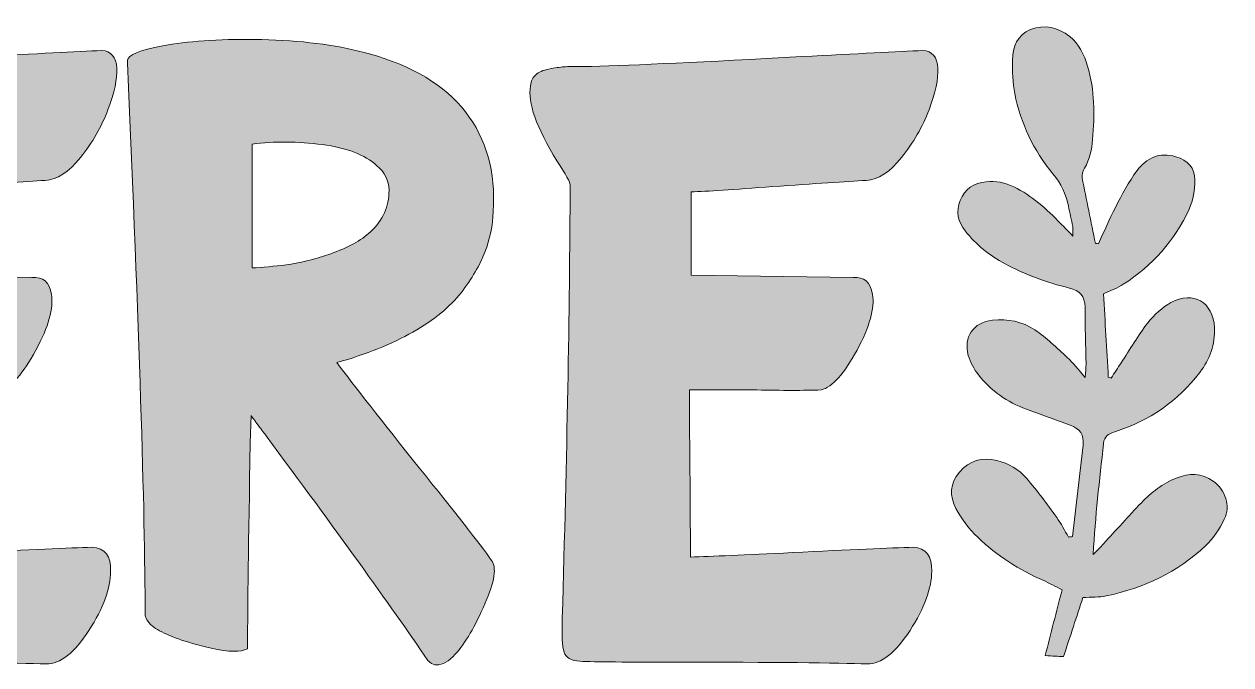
# Model space of a CAD drawing. Header units: inches. Extents: x 60 to 1018, y -945 to -136.
# Drawn here: x 592.2 to 966.8, y -734.1 to -535.3 of the extents above; entities that cross this region are included whole.
import ezdxf

# ---------------------------------------------------------------- set-up
doc = ezdxf.new("R2010")
doc.units = ezdxf.units.IN
doc.header["$MEASUREMENT"] = 0
doc.layers.add('Layer 1', color=7, linetype='Continuous')

# ---------------------------------------------------------------- blocks, each defined once
blk = doc.blocks.new('block 4')
at = {"layer": 'Layer 1', "true_color": 0xffffff}
h = blk.add_hatch(color=7, dxfattribs=at)
h.dxf.hatch_style = 2
edge = h.paths.add_edge_path()
edge.add_spline(control_points=[(737.3, -701.73), (738.94, -703.74), (738.26, -708.22), (735.24, -715.17), (732.22, -722.12), (729.16, -727.34), (726.05, -730.81), (724.03, -733), (722.11, -734.1), (720.29, -734.1), (719.55, -734.1), (718.82, -733.83), (718.09, -733.28), (718.09, -733.28), (717.54, -732.73), (717.54, -732.73), (705.65, -715.35), (688.91, -692.12), (667.33, -663.04), (666.79, -662.31), (665.96, -661.22), (664.87, -659.75), (663.77, -658.29), (663.04, -657.28), (662.67, -656.73), (662.67, -656.73), (662.4, -665.24), (662.4, -665.24), (661.85, -696.15), (661.57, -716.82), (661.57, -727.24), (661.57, -727.24), (661.57, -729.16), (661.57, -729.16), (661.57, -729.16), (659.65, -729.71), (659.65, -729.71), (656.91, -730.26), (652.25, -729.62), (645.66, -727.79), (639.08, -725.96), (634.5, -724.04), (631.94, -722.03), (630.48, -720.75), (629.75, -719.47), (629.75, -718.19), (629.75, -686.73), (627.92, -629.75), (624.26, -547.26), (624.26, -547.26), (624.26, -546.44), (624.26, -546.44), (624.26, -546.44), (624.54, -545.89), (624.54, -545.89), (625.45, -544.25), (629.98, -542.78), (638.12, -541.5), (646.25, -540.22), (656.27, -539.77), (668.16, -540.13), (680.05, -540.5), (690.47, -541.96), (699.43, -544.52), (712.78, -548.18), (722.71, -554.17), (729.2, -562.49), (735.69, -570.81), (738.57, -581.1), (737.84, -593.35), (737.66, -597.74), (736.79, -601.95), (735.24, -605.98), (733.68, -610), (731.21, -614.21), (727.83, -618.6), (724.44, -622.99), (719.46, -627.06), (712.88, -630.8), (706.29, -634.56), (698.43, -637.71), (689.28, -640.27), (694.77, -647.59), (703.28, -658.47), (714.8, -672.92), (725.95, -686.64), (733.46, -696.24), (737.3, -701.73)], knot_values=[0, 0, 0, 0, 1, 1, 1, 2, 2, 2, 3, 3, 3, 4, 4, 4, 5, 5, 5, 6, 6, 6, 7, 7, 7, 8, 8, 8, 9, 9, 9, 10, 10, 10, 11, 11, 11, 12, 12, 12, 13, 13, 13, 14, 14, 14, 15, 15, 15, 16, 16, 16, 17, 17, 17, 18, 18, 18, 19, 19, 19, 20, 20, 20, 21, 21, 21, 22, 22, 22, 23, 23, 23, 24, 24, 24, 25, 25, 25, 26, 26, 26, 27, 27, 27, 28, 28, 28, 29, 29, 29, 29], degree=3, periodic=1)
edge = h.paths.add_edge_path()
edge.add_spline(control_points=[(705.47, -586.77), (705.47, -583.85), (704.19, -581.28), (701.63, -579.09), (697.97, -575.8), (692.34, -573.65), (684.76, -572.64), (677.17, -571.64), (669.89, -571.59), (662.95, -572.5), (662.95, -572.5), (662.95, -610.91), (662.95, -610.91), (666.24, -610.73), (669.8, -610.41), (673.65, -609.95), (677.49, -609.5), (682.06, -608.35), (687.36, -606.52), (692.67, -604.7), (696.78, -602.41), (699.71, -599.67), (703.55, -596.19), (705.47, -591.89), (705.47, -586.77)], knot_values=[0, 0, 0, 0, 1, 1, 1, 2, 2, 2, 3, 3, 3, 4, 4, 4, 5, 5, 5, 6, 6, 6, 7, 7, 7, 8, 8, 8, 8], degree=3, periodic=1)
h = blk.add_hatch(color=7, dxfattribs=at)
h.dxf.hatch_style = 2
edge = h.paths.add_edge_path()
edge.add_spline(control_points=[(613.29, -697.61), (617.31, -697.8), (619.23, -700.26), (619.05, -705.02), (619.05, -710.33), (616.81, -716.45), (612.33, -723.4), (607.84, -730.35), (603.41, -733.83), (599.02, -733.83), (589.87, -733.46), (570.12, -733.28), (539.76, -733.28), (524.57, -733.28), (514.61, -733.19), (509.85, -733), (507.11, -732.82), (505.46, -731.86), (504.92, -730.12), (504.37, -728.39), (504.18, -724.87), (504.37, -719.56), (505.83, -669.45), (506.65, -624.63), (506.84, -585.12), (506.84, -584.4), (505.46, -581.93), (502.72, -577.72), (496.32, -567.29), (493.57, -559.52), (494.49, -554.4), (494.67, -552.93), (495.22, -551.79), (496.14, -550.97), (497.05, -550.14), (498.42, -549.55), (500.25, -549.18), (502.08, -548.82), (503.63, -548.59), (504.92, -548.5), (506.19, -548.41), (508.11, -548.36), (510.68, -548.36), (510.68, -548.36), (513.42, -548.36), (513.42, -548.36), (526.77, -548), (548.54, -546.99), (578.72, -545.34), (596.09, -544.43), (608.62, -543.79), (616.3, -543.42), (619.23, -543.61), (620.78, -545.44), (620.97, -548.91), (621.15, -552.2), (620.24, -556.5), (618.22, -561.8), (616.21, -567.11), (613.38, -572.05), (609.72, -576.62), (606.06, -581.19), (602.4, -583.57), (598.74, -583.75), (592.53, -584.12), (582.83, -584.76), (569.66, -585.67), (557.59, -586.59), (549.18, -587.14), (544.42, -587.32), (544.42, -587.32), (544.42, -613.11), (544.42, -613.11), (544.42, -613.11), (594.63, -613.93), (594.63, -613.93), (598.1, -613.57), (600.12, -615.3), (600.67, -619.14), (601.4, -623.35), (599.8, -629.12), (595.86, -636.43), (591.93, -643.75), (588.23, -647.86), (584.75, -648.78), (579.27, -648.96), (572.59, -648.96), (564.73, -648.78), (555.58, -648.78), (548.63, -648.78), (543.87, -648.78), (543.87, -657.38), (543.92, -666.02), (544.01, -674.7), (544.1, -683.39), (544.15, -692.03), (544.15, -700.63), (550.55, -700.45), (561.06, -699.99), (575.7, -699.26), (593.81, -698.34), (606.33, -697.8), (613.29, -697.61)], knot_values=[0, 0, 0, 0, 1, 1, 1, 2, 2, 2, 3, 3, 3, 4, 4, 4, 5, 5, 5, 6, 6, 6, 7, 7, 7, 8, 8, 8, 9, 9, 9, 10, 10, 10, 11, 11, 11, 12, 12, 12, 13, 13, 13, 14, 14, 14, 15, 15, 15, 16, 16, 16, 17, 17, 17, 18, 18, 18, 19, 19, 19, 20, 20, 20, 21, 21, 21, 22, 22, 22, 23, 23, 23, 24, 24, 24, 25, 25, 25, 26, 26, 26, 27, 27, 27, 28, 28, 28, 29, 29, 29, 30, 30, 30, 31, 31, 31, 32, 32, 32, 33, 33, 33, 34, 34, 34, 34], degree=3, periodic=1)
h = blk.add_hatch(color=7, dxfattribs=at)
h.dxf.hatch_style = 2
edge = h.paths.add_edge_path()
edge.add_spline(control_points=[(868.16, -697.61), (872.18, -697.8), (874.1, -700.26), (873.92, -705.02), (873.92, -710.33), (871.68, -716.45), (867.2, -723.4), (862.72, -730.35), (858.28, -733.83), (853.89, -733.83), (844.75, -733.46), (824.99, -733.28), (794.63, -733.28), (779.45, -733.28), (769.48, -733.19), (764.73, -733), (761.99, -732.82), (760.34, -731.86), (759.79, -730.12), (759.24, -728.39), (759.06, -724.87), (759.24, -719.56), (760.7, -669.45), (761.53, -624.63), (761.71, -585.12), (761.71, -584.4), (760.34, -581.93), (757.59, -577.72), (751.19, -567.29), (748.45, -559.52), (749.36, -554.4), (749.54, -552.93), (750.09, -551.79), (751.01, -550.97), (751.92, -550.14), (753.29, -549.55), (755.12, -549.18), (756.95, -548.82), (758.51, -548.59), (759.79, -548.5), (761.07, -548.41), (762.99, -548.36), (765.55, -548.36), (765.55, -548.36), (768.29, -548.36), (768.29, -548.36), (781.64, -548), (803.41, -546.99), (833.59, -545.34), (850.97, -544.43), (863.5, -543.79), (871.18, -543.42), (874.1, -543.61), (875.66, -545.44), (875.84, -548.91), (876.02, -552.2), (875.11, -556.5), (873.1, -561.8), (871.08, -567.11), (868.25, -572.05), (864.59, -576.62), (860.93, -581.19), (857.28, -583.57), (853.62, -583.75), (847.4, -584.12), (837.71, -584.76), (824.54, -585.67), (812.47, -586.59), (804.05, -587.14), (799.3, -587.32), (799.3, -587.32), (799.3, -613.11), (799.3, -613.11), (799.3, -613.11), (849.5, -613.93), (849.5, -613.93), (852.98, -613.57), (854.99, -615.3), (855.54, -619.14), (856.27, -623.35), (854.67, -629.12), (850.74, -636.43), (846.8, -643.75), (843.1, -647.86), (839.63, -648.78), (834.14, -648.96), (827.46, -648.96), (819.6, -648.78), (810.45, -648.78), (803.5, -648.78), (798.75, -648.78), (798.75, -657.38), (798.79, -666.02), (798.89, -674.7), (798.97, -683.39), (799.02, -692.03), (799.02, -700.63), (805.42, -700.45), (815.94, -699.99), (830.57, -699.26), (848.68, -698.34), (861.21, -697.8), (868.16, -697.61)], knot_values=[0, 0, 0, 0, 1, 1, 1, 2, 2, 2, 3, 3, 3, 4, 4, 4, 5, 5, 5, 6, 6, 6, 7, 7, 7, 8, 8, 8, 9, 9, 9, 10, 10, 10, 11, 11, 11, 12, 12, 12, 13, 13, 13, 14, 14, 14, 15, 15, 15, 16, 16, 16, 17, 17, 17, 18, 18, 18, 19, 19, 19, 20, 20, 20, 21, 21, 21, 22, 22, 22, 23, 23, 23, 24, 24, 24, 25, 25, 25, 26, 26, 26, 27, 27, 27, 28, 28, 28, 29, 29, 29, 30, 30, 30, 31, 31, 31, 32, 32, 32, 33, 33, 33, 34, 34, 34, 34], degree=3, periodic=1)
at = {"layer": 'Layer 1', "lineweight": 0}
for points, knots in [([(737.3, -701.73), (738.94, -703.74), (738.26, -708.22), (735.24, -715.17), (732.22, -722.12), (729.16, -727.34), (726.05, -730.81), (724.03, -733), (722.11, -734.1), (720.29, -734.1), (719.55, -734.1), (718.82, -733.83), (718.09, -733.28), (718.09, -733.28), (717.54, -732.73), (717.54, -732.73), (705.65, -715.35), (688.91, -692.12), (667.33, -663.04), (666.79, -662.31), (665.96, -661.22), (664.87, -659.75), (663.77, -658.29), (663.04, -657.28), (662.67, -656.73), (662.67, -656.73), (662.4, -665.24), (662.4, -665.24), (661.85, -696.15), (661.57, -716.82), (661.57, -727.24), (661.57, -727.24), (661.57, -729.16), (661.57, -729.16), (661.57, -729.16), (659.65, -729.71), (659.65, -729.71), (656.91, -730.26), (652.25, -729.62), (645.66, -727.79), (639.08, -725.96), (634.5, -724.04), (631.94, -722.03), (630.48, -720.75), (629.75, -719.47), (629.75, -718.19), (629.75, -686.73), (627.92, -629.75), (624.26, -547.26), (624.26, -547.26), (624.26, -546.44), (624.26, -546.44), (624.26, -546.44), (624.54, -545.89), (624.54, -545.89), (625.45, -544.25), (629.98, -542.78), (638.12, -541.5), (646.25, -540.22), (656.27, -539.77), (668.16, -540.13), (680.05, -540.5), (690.47, -541.96), (699.43, -544.52), (712.78, -548.18), (722.71, -554.17), (729.2, -562.49), (735.69, -570.81), (738.57, -581.1), (737.84, -593.35), (737.66, -597.74), (736.79, -601.95), (735.24, -605.98), (733.68, -610), (731.21, -614.21), (727.83, -618.6), (724.44, -622.99), (719.46, -627.06), (712.88, -630.8), (706.29, -634.56), (698.43, -637.71), (689.28, -640.27), (694.77, -647.59), (703.28, -658.47), (714.8, -672.92), (725.95, -686.64), (733.46, -696.24), (737.3, -701.73)], [0, 0, 0, 0, 1, 1, 1, 2, 2, 2, 3, 3, 3, 4, 4, 4, 5, 5, 5, 6, 6, 6, 7, 7, 7, 8, 8, 8, 9, 9, 9, 10, 10, 10, 11, 11, 11, 12, 12, 12, 13, 13, 13, 14, 14, 14, 15, 15, 15, 16, 16, 16, 17, 17, 17, 18, 18, 18, 19, 19, 19, 20, 20, 20, 21, 21, 21, 22, 22, 22, 23, 23, 23, 24, 24, 24, 25, 25, 25, 26, 26, 26, 27, 27, 27, 28, 28, 28, 29, 29, 29, 29]), ([(613.29, -697.61), (617.31, -697.8), (619.23, -700.26), (619.05, -705.02), (619.05, -710.33), (616.81, -716.45), (612.33, -723.4), (607.84, -730.35), (603.41, -733.83), (599.02, -733.83), (589.87, -733.46), (570.12, -733.28), (539.76, -733.28), (524.57, -733.28), (514.61, -733.19), (509.85, -733), (507.11, -732.82), (505.46, -731.86), (504.92, -730.12), (504.37, -728.39), (504.18, -724.87), (504.37, -719.56), (505.83, -669.45), (506.65, -624.63), (506.84, -585.12), (506.84, -584.4), (505.46, -581.93), (502.72, -577.72), (496.32, -567.29), (493.57, -559.52), (494.49, -554.4), (494.67, -552.93), (495.22, -551.79), (496.14, -550.97), (497.05, -550.14), (498.42, -549.55), (500.25, -549.18), (502.08, -548.82), (503.63, -548.59), (504.92, -548.5), (506.19, -548.41), (508.11, -548.36), (510.68, -548.36), (510.68, -548.36), (513.42, -548.36), (513.42, -548.36), (526.77, -548), (548.54, -546.99), (578.72, -545.34), (596.09, -544.43), (608.62, -543.79), (616.3, -543.42), (619.23, -543.61), (620.78, -545.44), (620.97, -548.91), (621.15, -552.2), (620.24, -556.5), (618.22, -561.8), (616.21, -567.11), (613.38, -572.05), (609.72, -576.62), (606.06, -581.19), (602.4, -583.57), (598.74, -583.75), (592.53, -584.12), (582.83, -584.76), (569.66, -585.67), (557.59, -586.59), (549.18, -587.14), (544.42, -587.32), (544.42, -587.32), (544.42, -613.11), (544.42, -613.11), (544.42, -613.11), (594.63, -613.93), (594.63, -613.93), (598.1, -613.57), (600.12, -615.3), (600.67, -619.14), (601.4, -623.35), (599.8, -629.12), (595.86, -636.43), (591.93, -643.75), (588.23, -647.86), (584.75, -648.78), (579.27, -648.96), (572.59, -648.96), (564.73, -648.78), (555.58, -648.78), (548.63, -648.78), (543.87, -648.78), (543.87, -657.38), (543.92, -666.02), (544.01, -674.7), (544.1, -683.39), (544.15, -692.03), (544.15, -700.63), (550.55, -700.45), (561.06, -699.99), (575.7, -699.26), (593.81, -698.34), (606.33, -697.8), (613.29, -697.61)], [0, 0, 0, 0, 1, 1, 1, 2, 2, 2, 3, 3, 3, 4, 4, 4, 5, 5, 5, 6, 6, 6, 7, 7, 7, 8, 8, 8, 9, 9, 9, 10, 10, 10, 11, 11, 11, 12, 12, 12, 13, 13, 13, 14, 14, 14, 15, 15, 15, 16, 16, 16, 17, 17, 17, 18, 18, 18, 19, 19, 19, 20, 20, 20, 21, 21, 21, 22, 22, 22, 23, 23, 23, 24, 24, 24, 25, 25, 25, 26, 26, 26, 27, 27, 27, 28, 28, 28, 29, 29, 29, 30, 30, 30, 31, 31, 31, 32, 32, 32, 33, 33, 33, 34, 34, 34, 34]), ([(868.16, -697.61), (872.18, -697.8), (874.1, -700.26), (873.92, -705.02), (873.92, -710.33), (871.68, -716.45), (867.2, -723.4), (862.72, -730.35), (858.28, -733.83), (853.89, -733.83), (844.75, -733.46), (824.99, -733.28), (794.63, -733.28), (779.45, -733.28), (769.48, -733.19), (764.73, -733), (761.99, -732.82), (760.34, -731.86), (759.79, -730.12), (759.24, -728.39), (759.06, -724.87), (759.24, -719.56), (760.7, -669.45), (761.53, -624.63), (761.71, -585.12), (761.71, -584.4), (760.34, -581.93), (757.59, -577.72), (751.19, -567.29), (748.45, -559.52), (749.36, -554.4), (749.54, -552.93), (750.09, -551.79), (751.01, -550.97), (751.92, -550.14), (753.29, -549.55), (755.12, -549.18), (756.95, -548.82), (758.51, -548.59), (759.79, -548.5), (761.07, -548.41), (762.99, -548.36), (765.55, -548.36), (765.55, -548.36), (768.29, -548.36), (768.29, -548.36), (781.64, -548), (803.41, -546.99), (833.59, -545.34), (850.97, -544.43), (863.5, -543.79), (871.18, -543.42), (874.1, -543.61), (875.66, -545.44), (875.84, -548.91), (876.02, -552.2), (875.11, -556.5), (873.1, -561.8), (871.08, -567.11), (868.25, -572.05), (864.59, -576.62), (860.93, -581.19), (857.28, -583.57), (853.62, -583.75), (847.4, -584.12), (837.71, -584.76), (824.54, -585.67), (812.47, -586.59), (804.05, -587.14), (799.3, -587.32), (799.3, -587.32), (799.3, -613.11), (799.3, -613.11), (799.3, -613.11), (849.5, -613.93), (849.5, -613.93), (852.98, -613.57), (854.99, -615.3), (855.54, -619.14), (856.27, -623.35), (854.67, -629.12), (850.74, -636.43), (846.8, -643.75), (843.1, -647.86), (839.63, -648.78), (834.14, -648.96), (827.46, -648.96), (819.6, -648.78), (810.45, -648.78), (803.5, -648.78), (798.75, -648.78), (798.75, -657.38), (798.79, -666.02), (798.89, -674.7), (798.97, -683.39), (799.02, -692.03), (799.02, -700.63), (805.42, -700.45), (815.94, -699.99), (830.57, -699.26), (848.68, -698.34), (861.21, -697.8), (868.16, -697.61)], [0, 0, 0, 0, 1, 1, 1, 2, 2, 2, 3, 3, 3, 4, 4, 4, 5, 5, 5, 6, 6, 6, 7, 7, 7, 8, 8, 8, 9, 9, 9, 10, 10, 10, 11, 11, 11, 12, 12, 12, 13, 13, 13, 14, 14, 14, 15, 15, 15, 16, 16, 16, 17, 17, 17, 18, 18, 18, 19, 19, 19, 20, 20, 20, 21, 21, 21, 22, 22, 22, 23, 23, 23, 24, 24, 24, 25, 25, 25, 26, 26, 26, 27, 27, 27, 28, 28, 28, 29, 29, 29, 30, 30, 30, 31, 31, 31, 32, 32, 32, 33, 33, 33, 34, 34, 34, 34]), ([(705.47, -586.77), (705.47, -583.85), (704.19, -581.28), (701.63, -579.09), (697.97, -575.8), (692.34, -573.65), (684.76, -572.64), (677.17, -571.64), (669.89, -571.59), (662.95, -572.5), (662.95, -572.5), (662.95, -610.91), (662.95, -610.91), (666.24, -610.73), (669.8, -610.41), (673.65, -609.95), (677.49, -609.5), (682.06, -608.35), (687.36, -606.52), (692.67, -604.7), (696.78, -602.41), (699.71, -599.67), (703.55, -596.19), (705.47, -591.89), (705.47, -586.77)], [0, 0, 0, 0, 1, 1, 1, 2, 2, 2, 3, 3, 3, 4, 4, 4, 5, 5, 5, 6, 6, 6, 7, 7, 7, 8, 8, 8, 8])]:
    blk.add_open_spline(points, degree=3, knots=knots, dxfattribs=at)

msp = doc.modelspace()

# ---------------------------------------------------------------- hatches: boundary and pattern name
at = {"layer": 'Layer 1', "true_color": 0xffffff}
h = msp.add_hatch(color=7, dxfattribs=at)
h.dxf.hatch_style = 2
edge = h.paths.add_edge_path()
edge.add_spline(control_points=[(917.59, -694.29), (918.7, -684.82), (919.8, -675.34), (920.93, -665.88), (921.3, -662.7), (919.88, -660.79), (916.94, -659.74), (912.38, -658.12), (907.86, -656.37), (903.31, -654.73), (897.33, -652.58), (892.32, -649.02), (888.4, -644.07), (887.02, -642.33), (885.88, -640.2), (885.29, -638.06), (883.71, -632.28), (886.81, -627.85), (892.79, -627.16), (897.48, -626.61), (902.08, -627.58), (905.94, -630.15), (909.58, -632.57), (912.77, -635.72), (916.01, -638.72), (917.86, -640.43), (919.4, -642.47), (921.61, -644.97), (921.71, -643.05), (921.84, -641.91), (921.82, -640.78), (921.73, -634.87), (921.53, -628.96), (921.51, -623.05), (921.5, -619.65), (919.83, -617.96), (916.65, -617.16), (909.71, -615.43), (903.02, -612.99), (896.69, -609.63), (891.87, -607.08), (887.75, -603.69), (884.33, -599.42), (882.02, -596.54), (881.41, -593.43), (882.74, -589.99), (884.16, -586.33), (887.07, -584.59), (890.8, -584.16), (893.8, -583.81), (896.66, -584.42), (899.41, -585.75), (905.1, -588.48), (909.61, -592.69), (913.94, -597.13), (915.06, -598.28), (916.18, -599.45), (917.74, -601.07), (917.73, -599.7), (917.83, -598.85), (917.69, -598.05), (917.3, -595.94), (916.79, -593.84), (916.36, -591.74), (915.6, -587.99), (914.08, -584.75), (911.56, -581.72), (905.54, -574.47), (901.55, -566.07), (899.71, -556.81), (899.03, -553.43), (898.94, -549.88), (898.98, -546.41), (899.04, -542.28), (900.47, -538.57), (904.62, -536.95), (908.96, -535.25), (913.15, -536.22), (916.75, -539.09), (919.7, -541.43), (921.25, -544.75), (922.3, -548.28), (924.52, -555.76), (924.58, -563.39), (923.86, -571.08), (923.57, -574.19), (923.01, -577.17), (921.36, -579.91), (920.84, -580.77), (920.45, -581.99), (920.63, -582.93), (921.91, -589.75), (923.36, -596.55), (924.76, -603.35), (925.08, -603.37), (925.4, -603.39), (925.71, -603.41), (927.44, -599.64), (929.01, -595.79), (930.93, -592.13), (932.98, -588.21), (935.04, -584.24), (937.65, -580.71), (940.57, -576.78), (944.64, -574.88), (949.73, -576.41), (953.39, -577.5), (955.65, -579.79), (955.6, -583.65), (955.56, -586.66), (955.1, -589.92), (953.85, -592.63), (949.36, -602.37), (942.43, -610.16), (933.4, -615.99), (931.62, -617.14), (929.57, -617.87), (927.25, -618.99), (927.75, -627.52), (928.25, -636.18), (928.75, -644.84), (929.04, -644.92), (929.33, -645.01), (929.61, -645.09), (930.65, -643.52), (931.69, -641.94), (932.73, -640.36), (935.45, -636.21), (937.94, -631.86), (940.99, -627.96), (942.93, -625.49), (945.45, -623.17), (948.19, -621.66), (955.14, -617.83), (961.28, -621.52), (961.7, -629.46), (961.97, -634.66), (960.27, -639.26), (957.15, -643.34), (950.32, -652.26), (941.48, -658.39), (930.78, -661.76), (928.76, -662.39), (927.5, -663.11), (927.25, -665.41), (926.02, -676.75), (924.68, -688.07), (924.05, -699.82), (925.12, -698.72), (926.23, -697.65), (927.27, -696.53), (931.19, -692.28), (934.99, -687.92), (939.02, -683.77), (942.12, -680.58), (945.62, -677.81), (949.82, -676.12), (953.8, -674.53), (957.69, -674.43), (961.32, -677.11), (965.14, -679.92), (966.78, -684.65), (964.75, -688.91), (963.33, -691.88), (961.4, -694.83), (959.01, -697.06), (950.27, -705.25), (939.8, -710.31), (928.08, -712.7), (925.87, -713.15), (923.55, -713.03), (920.86, -713.2), (918.95, -719.02), (916.95, -725.12), (914.84, -731.55), (913.1, -731.45), (911.42, -731.35), (909.15, -731.22), (910.94, -724.26), (912.63, -717.67), (914.39, -710.79), (912.23, -709.72), (910.5, -708.76), (908.69, -707.97), (901.09, -704.67), (894.19, -700.23), (888.24, -694.51), (885.57, -691.95), (883.25, -688.84), (881.46, -685.6), (879.38, -681.83), (879.56, -677.72), (882.54, -674.27), (885.61, -670.7), (889.54, -669.5), (894.18, -670.69), (897.82, -671.62), (901.01, -673.45), (903.4, -676.21), (906.73, -680.06), (909.72, -684.21), (912.72, -688.34), (914.11, -690.26), (915.17, -692.41), (916.38, -694.46), (916.79, -694.4), (917.19, -694.35), (917.59, -694.29)], knot_values=[0, 0, 0, 0, 1, 1, 1, 2, 2, 2, 3, 3, 3, 4, 4, 4, 5, 5, 5, 6, 6, 6, 7, 7, 7, 8, 8, 8, 9, 9, 9, 10, 10, 10, 11, 11, 11, 12, 12, 12, 13, 13, 13, 14, 14, 14, 15, 15, 15, 16, 16, 16, 17, 17, 17, 18, 18, 18, 19, 19, 19, 20, 20, 20, 21, 21, 21, 22, 22, 22, 23, 23, 23, 24, 24, 24, 25, 25, 25, 26, 26, 26, 27, 27, 27, 28, 28, 28, 29, 29, 29, 30, 30, 30, 31, 31, 31, 32, 32, 32, 33, 33, 33, 34, 34, 34, 35, 35, 35, 36, 36, 36, 37, 37, 37, 38, 38, 38, 39, 39, 39, 40, 40, 40, 41, 41, 41, 42, 42, 42, 43, 43, 43, 44, 44, 44, 45, 45, 45, 46, 46, 46, 47, 47, 47, 48, 48, 48, 49, 49, 49, 50, 50, 50, 51, 51, 51, 52, 52, 52, 53, 53, 53, 54, 54, 54, 55, 55, 55, 56, 56, 56, 57, 57, 57, 58, 58, 58, 59, 59, 59, 60, 60, 60, 61, 61, 61, 62, 62, 62, 63, 63, 63, 64, 64, 64, 65, 65, 65, 66, 66, 66, 67, 67, 67, 68, 68, 68, 69, 69, 69, 69], degree=3, periodic=1)

# ---------------------------------------------------------------- linework, layer by layer
at = {"layer": 'Layer 1', "lineweight": 0}
msp.add_open_spline([(917.59, -694.29), (918.7, -684.82), (919.8, -675.34), (920.93, -665.88), (921.3, -662.7), (919.88, -660.79), (916.94, -659.74), (912.38, -658.12), (907.86, -656.37), (903.31, -654.73), (897.33, -652.58), (892.32, -649.02), (888.4, -644.07), (887.02, -642.33), (885.88, -640.2), (885.29, -638.06), (883.71, -632.28), (886.81, -627.85), (892.79, -627.16), (897.48, -626.61), (902.08, -627.58), (905.94, -630.15), (909.58, -632.57), (912.77, -635.72), (916.01, -638.72), (917.86, -640.43), (919.4, -642.47), (921.61, -644.97), (921.71, -643.05), (921.84, -641.91), (921.82, -640.78), (921.73, -634.87), (921.53, -628.96), (921.51, -623.05), (921.5, -619.65), (919.83, -617.96), (916.65, -617.16), (909.71, -615.43), (903.02, -612.99), (896.69, -609.63), (891.87, -607.08), (887.75, -603.69), (884.33, -599.42), (882.02, -596.54), (881.41, -593.43), (882.74, -589.99), (884.16, -586.33), (887.07, -584.59), (890.8, -584.16), (893.8, -583.81), (896.66, -584.42), (899.41, -585.75), (905.1, -588.48), (909.61, -592.69), (913.94, -597.13), (915.06, -598.28), (916.18, -599.45), (917.74, -601.07), (917.73, -599.7), (917.83, -598.85), (917.69, -598.05), (917.3, -595.94), (916.79, -593.84), (916.36, -591.74), (915.6, -587.99), (914.08, -584.75), (911.56, -581.72), (905.54, -574.47), (901.55, -566.07), (899.71, -556.81), (899.03, -553.43), (898.94, -549.88), (898.98, -546.41), (899.04, -542.28), (900.47, -538.57), (904.62, -536.95), (908.96, -535.25), (913.15, -536.22), (916.75, -539.09), (919.7, -541.43), (921.25, -544.75), (922.3, -548.28), (924.52, -555.76), (924.58, -563.39), (923.86, -571.08), (923.57, -574.19), (923.01, -577.17), (921.36, -579.91), (920.84, -580.77), (920.45, -581.99), (920.63, -582.93), (921.91, -589.75), (923.36, -596.55), (924.76, -603.35), (925.08, -603.37), (925.4, -603.39), (925.71, -603.41), (927.44, -599.64), (929.01, -595.79), (930.93, -592.13), (932.98, -588.21), (935.04, -584.24), (937.65, -580.71), (940.57, -576.78), (944.64, -574.88), (949.73, -576.41), (953.39, -577.5), (955.65, -579.79), (955.6, -583.65), (955.56, -586.66), (955.1, -589.92), (953.85, -592.63), (949.36, -602.37), (942.43, -610.16), (933.4, -615.99), (931.62, -617.14), (929.57, -617.87), (927.25, -618.99), (927.75, -627.52), (928.25, -636.18), (928.75, -644.84), (929.04, -644.92), (929.33, -645.01), (929.61, -645.09), (930.65, -643.52), (931.69, -641.94), (932.73, -640.36), (935.45, -636.21), (937.94, -631.86), (940.99, -627.96), (942.93, -625.49), (945.45, -623.17), (948.19, -621.66), (955.14, -617.83), (961.28, -621.52), (961.7, -629.46), (961.97, -634.66), (960.27, -639.26), (957.15, -643.34), (950.32, -652.26), (941.48, -658.39), (930.78, -661.76), (928.76, -662.39), (927.5, -663.11), (927.25, -665.41), (926.02, -676.75), (924.68, -688.07), (924.05, -699.82), (925.12, -698.72), (926.23, -697.65), (927.27, -696.53), (931.19, -692.28), (934.99, -687.92), (939.02, -683.77), (942.12, -680.58), (945.62, -677.81), (949.82, -676.12), (953.8, -674.53), (957.69, -674.43), (961.32, -677.11), (965.14, -679.92), (966.78, -684.65), (964.75, -688.91), (963.33, -691.88), (961.4, -694.83), (959.01, -697.06), (950.27, -705.25), (939.8, -710.31), (928.08, -712.7), (925.87, -713.15), (923.55, -713.03), (920.86, -713.2), (918.95, -719.02), (916.95, -725.12), (914.84, -731.55), (913.1, -731.45), (911.42, -731.35), (909.15, -731.22), (910.94, -724.26), (912.63, -717.67), (914.39, -710.79), (912.23, -709.72), (910.5, -708.76), (908.69, -707.97), (901.09, -704.67), (894.19, -700.23), (888.24, -694.51), (885.57, -691.95), (883.25, -688.84), (881.46, -685.6), (879.38, -681.83), (879.56, -677.72), (882.54, -674.27), (885.61, -670.7), (889.54, -669.5), (894.18, -670.69), (897.82, -671.62), (901.01, -673.45), (903.4, -676.21), (906.73, -680.06), (909.72, -684.21), (912.72, -688.34), (914.11, -690.26), (915.17, -692.41), (916.38, -694.46), (916.79, -694.4), (917.19, -694.35), (917.59, -694.29)], degree=3, knots=[0, 0, 0, 0, 1, 1, 1, 2, 2, 2, 3, 3, 3, 4, 4, 4, 5, 5, 5, 6, 6, 6, 7, 7, 7, 8, 8, 8, 9, 9, 9, 10, 10, 10, 11, 11, 11, 12, 12, 12, 13, 13, 13, 14, 14, 14, 15, 15, 15, 16, 16, 16, 17, 17, 17, 18, 18, 18, 19, 19, 19, 20, 20, 20, 21, 21, 21, 22, 22, 22, 23, 23, 23, 24, 24, 24, 25, 25, 25, 26, 26, 26, 27, 27, 27, 28, 28, 28, 29, 29, 29, 30, 30, 30, 31, 31, 31, 32, 32, 32, 33, 33, 33, 34, 34, 34, 35, 35, 35, 36, 36, 36, 37, 37, 37, 38, 38, 38, 39, 39, 39, 40, 40, 40, 41, 41, 41, 42, 42, 42, 43, 43, 43, 44, 44, 44, 45, 45, 45, 46, 46, 46, 47, 47, 47, 48, 48, 48, 49, 49, 49, 50, 50, 50, 51, 51, 51, 52, 52, 52, 53, 53, 53, 54, 54, 54, 55, 55, 55, 56, 56, 56, 57, 57, 57, 58, 58, 58, 59, 59, 59, 60, 60, 60, 61, 61, 61, 62, 62, 62, 63, 63, 63, 64, 64, 64, 65, 65, 65, 66, 66, 66, 67, 67, 67, 68, 68, 68, 69, 69, 69, 69], dxfattribs=at)

# ---------------------------------------------------------------- block references
at = {"layer": 'Layer 1'}
msp.add_blockref('block 4', (0, 0), dxfattribs=at)

doc.saveas('drawing.dxf')
